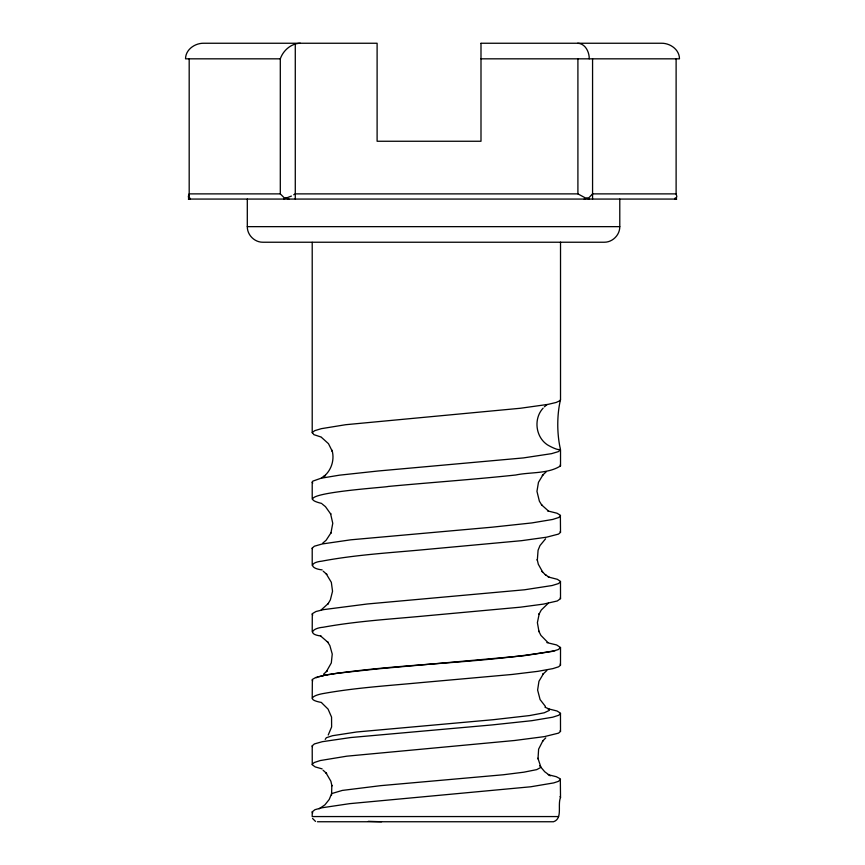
<?xml version="1.0" encoding="UTF-8"?>
<svg xmlns="http://www.w3.org/2000/svg" width="865" height="865" viewBox="0 0 865 865"><rect width="100%" height="100%" fill="white"/><g stroke="black" fill="none" stroke-linecap="round" stroke-linejoin="round"><path stroke-width="1.3" d="M548.259 774.716L556.249 776.684L560.325 778.846L560.52 797.498C557.32 805.131 562.953 818.571 553.492 821.75L317.401 821.75M322.148 569.894C310.2 568.586 308.902 562.531 321.921 561.147C356.996 554.508 392.775 552.681 428.262 549.264L521.573 540.679L546.626 537.187L558.541 534.083L560.509 532.364L560.379 515.237L557.006 513.226L547.545 510.88M322.126 768.888L315.228 766.909L312.254 764.801L312.211 745.879L312.525 746.614M320.991 636.013C306.859 634.261 312.849 628.022 323.121 627.255C357.04 621.048 391.553 619.102 425.839 615.848L520.46 607.176L543.653 604.073L557.298 600.97L560.52 598.645L560.477 581.388L557.352 579.312L548.226 576.966M560.52 779.441L558.433 781.355L553.697 782.912L530.742 786.782L349.622 803.661L321.693 807.813L314.957 809.694L312.211 811.878L312.211 816.56L558.595 816.56M312.211 631.872L312.297 613.674L315.995 611.512L323.532 609.63L367.398 603.975L524.493 589.789L552.119 585.529L558.444 583.594L560.52 581.777M547.567 708.64L557.017 710.987L560.466 713.149L560.509 731.422L558.552 733.131L544.431 736.612L514.632 740.494L346.843 756.172L320.245 760.551L314.2 762.541L312.211 764.401M619.783 199.069L619.783 226.652C619.902 234.977 612.528 242.351 604.202 242.232L262.884 242.232C254.559 242.351 247.185 234.977 247.304 226.652L247.304 199.069M321.553 702.488C305.031 699.493 313.833 694.973 324.418 693.341C356.207 687.686 388.515 685.686 420.639 682.647L512.188 674.451L537.803 671.348L552.876 668.623L558.563 666.818L560.488 665.228L560.52 647.517L558.379 649.529L552.324 651.388L523.39 655.811L377.875 668.861L339.415 673.013M321.012 436.998L313.822 434.63L312.319 432.424L314.752 430.662L321.326 428.672L345.73 424.704L520.427 408.258L547.999 404.387L556.152 402.463L559.925 400.722L560.52 399.76L560.52 242.168M560.52 515.735L558.714 517.519L552.67 519.454L531.791 522.936L492.044 527.196L350.757 539.814L322.31 543.955L314.373 546.215L312.211 548.107M560.52 713.484L558.704 715.269L552.649 717.215L531.759 720.696L492.001 724.935L350.714 737.542L322.288 741.694L314.363 743.943L312.211 745.835M312.211 499.148L312.211 482.151L312.827 481.124L321.153 478.204L339.448 475.177L377.918 471.014L523.412 457.92L551.546 453.66L558.39 451.617L560.52 449.67L560.52 465.911C548.021 474.031 530.202 471.922 515.767 475.004C473.22 479.524 430.532 482.497 387.931 486.476C388.785 487.244 281.709 493.699 321.575 503.408M312.211 698.228L312.362 679.447L315.628 677.533L324.916 675.219M560.477 399.749C558.368 408.745 557.622 418.033 557.795 427.256C557.957 433.906 558.639 440.555 559.947 447.086C562.899 453.563 548.507 445.626 547.091 444.61C535.446 436.609 533.478 418.433 543.144 408.129M288.964 199.069L284.055 197.642L280.303 193.879L280.303 58.831C283.158 50.44 291.246 43.369 300.339 43.25M328.235 735.012L331.619 726.946L331.555 717.096L328.062 709.095L321.834 702.986M545.772 737.877L542.539 741.175L543.025 740.505L538.614 749.155L538.008 758.854L537.922 758.216L540.939 767.341L536.776 769.612L523.855 772.186L503.344 774.759L380.741 785.647L342.281 790.426L331.663 793.594L329.208 799.487L324.926 804.839L319.088 808.829M545.599 538.776L539.976 545.577L538.073 550.281L537.327 560.217L537.23 559.59L538.3 564.229L542.658 572.046L541.977 571.387L546.031 575.398L545.328 574.717L549.448 577.42M546.248 471.749L542.29 475.512L542.971 474.853L538.462 482.346L536.96 491.331L539.382 501.192L541.987 505.452L541.501 504.792L548.388 510.956M189.813 197.847L189.121 198.636L190.354 199.069M546.821 670.526L542.733 674.397L543.425 673.727L538.96 681.274L537.619 690.032L540.095 699.59L545.415 706.424M323.553 674.203L327.111 670.905L326.419 671.564L331.306 662.936L332.246 654.081L329.868 645.593L327.392 641.603L327.878 642.263L320.483 635.862M544.388 406.82L547.134 404.506M322.732 543.155L326.148 540.225L331.198 532.505L330.917 533.132L332.766 523.293L330.538 513.529L330.819 514.167L325.467 506.652L322.148 503.992M188.7 198.896L188.375 196.29L189.186 193.879L280.303 193.879M548.41 603.11L541.263 610.03L538.938 614.355L539.219 613.718L537.392 622.659L538.992 631.645L538.7 631.007L540.906 635.386L547.88 642.5M321.142 609.987L328.451 603.337L327.965 603.986L330.354 599.888L332.538 591.26L331.338 582.34L326.181 573.755L326.862 574.425L323.186 571.192M321.466 477.902L325.467 475.393L323.445 476.756C331.317 470.647 334.841 459.78 332.019 450.222L332.387 451.487L328.473 443.669L321.456 437.344M293.732 194.766L295.279 193.879L577.907 193.879L585.324 197.89L589.443 199.069M291.408 196.074L283.59 199.069M316.071 677.792L317.812 677.057M318.915 676.69L323.186 675.587M555.081 650.675C480.724 663.812 403.977 663.087 329.111 674.516M322.894 675.652L326.797 674.851M324.818 675.273L328.83 674.484M326.884 674.895L338.399 673.002M674.624 199.069L676.203 198.355L676.819 196.506L676.116 193.879L676.116 58.831M584.178 199.069L588.989 197.642L592.568 193.879L676.116 193.879M480.994 43.25L661.238 43.25C669.964 42.969 679.49 49.51 679.468 58.831L480.994 58.831M280.303 58.831L185.532 58.831C185.532 49.456 195.176 42.969 203.935 43.25L377.108 43.25L377.108 141.254L480.994 141.254L480.994 43.38M188.365 199.069L676.711 199.069M247.304 226.652L619.783 226.652M381.53 821.75L368.328 821.328M577.679 43.25C585.324 43.51 589.389 52.041 589.227 58.831M546.875 642.609L556.638 644.955L560.52 647.517M544.982 707.213L548.994 708.965L549.405 710.36L544.204 712.803L529.542 715.571L493.169 719.712L356.607 731.995L332.538 735.704L326.343 737.715L325.218 739.391M539.619 765.72L544.745 771.775L550.291 775.862M315.487 821.382L312.568 818.463M676.419 198.918L675.208 197.89M323.088 770.25L326.646 773.451L325.954 772.78L330.884 781.236L331.933 785.939L331.836 785.301L331.544 795.184M312.741 680.917L312.211 679.955M312.741 483.113L312.211 482.151M312.762 615.047L312.211 614.074M312.762 812.862L312.211 811.878M560.023 796.557L560.52 797.498M560.098 664.115L560.52 664.969M560.098 465.067L560.52 465.911M560.196 730.536L560.52 731.282M560.196 531.478L560.52 532.235M560.196 597.845L560.52 598.602M312.525 548.897L312.211 548.15L312.211 565.494M592.568 58.831L592.568 199.069M577.907 58.831L577.907 193.879M312.211 242.319L312.211 432.878M295.279 44.018L295.279 199.069M189.186 58.831L189.186 199.069"/></g></svg>
